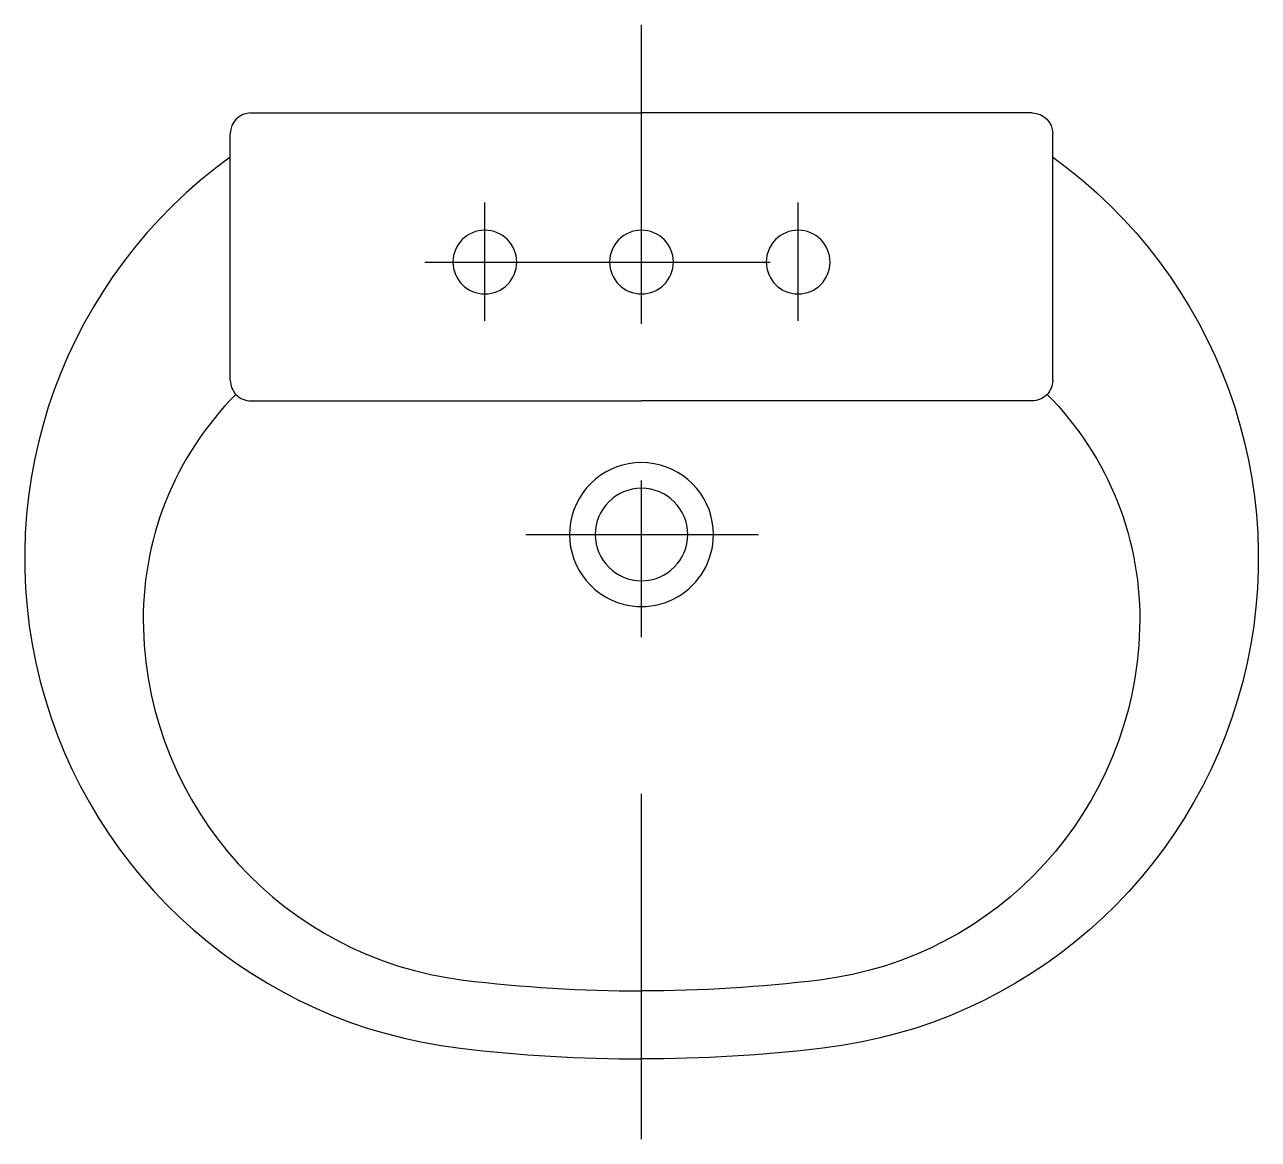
# Model space of a CAD drawing. Extents: x -493.402 to -492.615, y 419.413 to 420.125.
import ezdxf

# ---------------------------------------------------------------- set-up
doc = ezdxf.new("R2010")
doc.units = 0
doc.header["$LTSCALE"] = 0.734908
doc.header["$MEASUREMENT"] = 0
doc.linetypes.add('AXES', pattern=[0.54, 0.3, -0.08, 0.08, -0.08])
doc.linetypes.add('CONTINU', pattern=[0])
doc.layers.get('0').update_dxf_attribs({"linetype": 'CONTINUOUS'})
doc.layers.add('DECA_EIXOS', color=5, linetype='AXES')

msp = doc.modelspace()

# ---------------------------------------------------------------- linework, layer by layer
at = {"linetype": 'CONTINU'}
for points in [[(-493.2577, 420.06826, 0.414204), (-493.27083, 420.05514)], [(-492.75902, 420.06826, -0.414204), (-492.74589, 420.05514)], [(-493.27083, 420.04002, 0.684448), (-493.12415, 419.47142)], [(-492.74589, 420.04002, -0.684448), (-492.89257, 419.47142)], [(-493.10836, 419.99346, 1), (-493.10836, 419.95278)], [(-493.10836, 419.95278, 1), (-493.10836, 419.99346)], [(-493.00836, 419.99346, 1), (-493.00836, 419.95278)], [(-493.00836, 419.95278, 1), (-493.00836, 419.99346)], [(-492.90836, 419.99346, 1), (-492.90836, 419.95278)], [(-492.90836, 419.95278, 1), (-492.90836, 419.99346)], [(-493.27083, 419.89766, 0.414223), (-493.2577, 419.88454)], [(-492.74589, 419.89766, -0.414223), (-492.75902, 419.88454)], [(-493.26725, 419.88866, 0.206216), (-493.32632, 419.73932)], [(-492.74947, 419.88866, -0.206216), (-492.6904, 419.73932)], [(-493.00836, 419.82876, 1), (-493.00836, 419.76971)], [(-493.00836, 419.76971, 1), (-493.00836, 419.82876)], [(-493.32632, 419.73932, 0.371031), (-493.12192, 419.51491)], [(-492.6904, 419.73932, -0.371031), (-492.89479, 419.51491)], [(-493.12192, 419.51491, 0.03026), (-493.00836, 419.50803, 0.03026)], [(-492.89479, 419.51491, -0.03026), (-493.00836, 419.50803, -0.03026)], [(-493.12415, 419.47142, 0.029594), (-493.00836, 419.46456, 0.029594)], [(-492.89257, 419.47142, -0.029594), (-493.00836, 419.46456, -0.029594)]]:
    msp.add_lwpolyline(points, format="xyb", dxfattribs=at)
for points in [[(-493.2577, 420.06826), (-493.00836, 420.06826)], [(-492.75902, 420.06826), (-493.00836, 420.06826)], [(-493.27083, 419.89766), (-493.27083, 420.05514)], [(-492.74589, 419.89766), (-492.74589, 420.05514)], [(-493.2577, 419.88454), (-493.00836, 419.88454)], [(-492.75902, 419.88454), (-493.00836, 419.88454)]]:
    msp.add_lwpolyline(points, dxfattribs=at)
msp.add_lwpolyline([(-492.96243, 419.79923, 1.732042), (-493.03133, 419.75946, 0.577353)], format="xyb", close=True, dxfattribs=at)
at = {"layer": 'DECA_EIXOS'}
for points in [[(-493.00836, 419.41328), (-493.00836, 420.12462)], [(-493.10836, 419.9356), (-493.10836, 420.01105)], [(-492.90836, 419.9356), (-492.90836, 420.01105)], [(-493.14666, 419.97312), (-492.89856, 419.97312)], [(-493.08224, 419.79923), (-492.93364, 419.79923)]]:
    msp.add_lwpolyline(points, dxfattribs=at)

doc.saveas('drawing.dxf')
